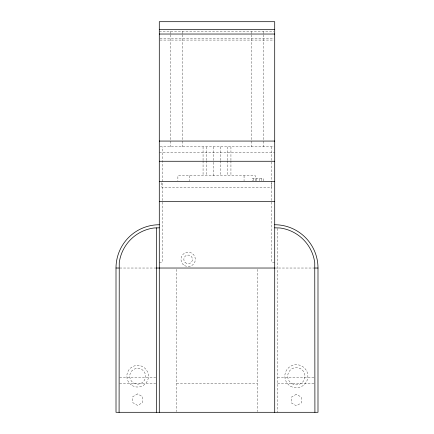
<?xml version="1.0" encoding="UTF-8"?>
<svg xmlns="http://www.w3.org/2000/svg" width="434" height="434" viewBox="0 0 434 434"><rect width="100%" height="100%" fill="white"/><g stroke="black" fill="none" stroke-linecap="round" stroke-linejoin="round"><path stroke-width="0.33" stroke-dasharray="2.17 1.63" d="M159.289 31.422L274.033 31.422M159.967 38.463L274.033 38.463M159.967 40.074L274.033 40.074M159.967 146.838L274.033 146.838M159.289 152.611L274.711 152.611M159.289 262.255L162.175 262.255L162.175 146.838M274.711 262.255L271.825 262.255L271.825 181.038M119.757 268.028L155.942 268.028M274.711 268.028L314.91 268.028M119.562 377.672L155.735 377.672M277.597 377.672L314.438 377.672M119.562 383.444L155.735 383.444M176.605 383.444L257.395 383.444M277.597 383.444L314.438 383.444M277.597 228.496L277.597 412.3M271.825 146.838L271.825 180.36M271.472 181.461L271.472 187.233L161.828 187.233L161.828 181.461M263.34 180.886L263.34 178.58L252.192 178.58L252.192 180.886M263.167 31.422L263.167 34.118M263.167 34.796L263.167 146.838M261.848 178.58L261.848 180.886M259.261 178.58L259.261 180.886M257.395 269.378L257.395 411.627M256.272 178.58L256.272 180.886M255.414 180.821L255.414 175.694L177.88 175.694L177.88 180.821M253.684 178.58L253.684 180.886M251.628 31.422L251.628 34.118M251.628 34.796L251.628 146.838M244.06 175.694L244.06 180.821M230.937 146.838L230.937 160.26M230.937 160.927L230.937 175.694M227.199 146.838L227.199 160.26M227.199 160.927L227.199 175.694M220.732 146.838L220.732 160.26M220.732 160.927L220.732 175.694M213.268 146.838L213.268 161.6M213.268 162.273L213.268 175.694M206.801 146.838L206.801 160.26M206.801 160.927L206.801 175.694M203.063 146.838L203.063 160.26M203.063 160.927L203.063 175.694M189.235 175.694L189.235 180.821M182.372 31.422L182.372 34.118M182.372 34.796L182.372 146.838M176.605 269.378L176.605 411.627M170.833 31.422L170.833 34.118M170.833 34.796L170.833 146.838M137.649 393.904L132.652 396.79L132.652 402.562L137.649 405.448L142.645 402.562L142.645 396.79L137.649 393.904M296.351 394.267L291.355 397.153L291.355 402.92L296.351 405.806L301.348 402.92L301.348 397.153L296.351 394.267M290.579 386.227A11.544 11.544 0 0 0 307.89 376.229A11.544 11.544 0 0 0 290.579 366.236A11.544 11.544 0 0 0 290.579 386.227M292.022 383.727A8.658 8.658 0 0 0 305.004 376.229A8.658 8.658 0 0 0 292.022 368.737A8.658 8.658 0 0 0 292.022 383.727M132.24 385.604A10.823 10.823 0 0 0 148.471 376.229A10.823 10.823 0 0 0 132.24 366.86A10.823 10.823 0 0 0 132.24 385.604M133.683 383.103A7.937 7.937 0 0 0 145.585 376.229A7.937 7.937 0 0 0 133.683 369.361A7.937 7.937 0 0 0 133.683 383.103M185.085 262.429A4.329 4.329 0 0 0 192.327 260.492A4.329 4.329 0 0 0 187.027 255.192A4.329 4.329 0 0 0 185.085 262.429M184.537 265.619A7.215 7.215 0 0 0 195.36 259.369A7.215 7.215 0 0 0 184.537 253.125A7.215 7.215 0 0 0 184.537 265.619"/><path stroke-width="0.65" d="M159.289 227.828L154.021 227.98A40.389 40.389 0 0 0 119.247 262.754L119.09 412.3M159.289 29.42L274.711 29.42M159.289 34.031L274.711 34.031M159.289 141.066L274.711 141.066M159.289 161.264L274.711 161.264M159.289 181.461L274.711 181.461M159.289 201.664L274.711 201.664M274.711 227.828L279.979 227.98A40.389 40.389 0 0 1 314.753 262.754L314.91 412.3M274.711 224.747A43.281 43.281 0 0 1 317.992 268.028L317.992 412.3L116.008 412.3L116.008 268.028L119.09 268.028M156.403 268.028L274.711 268.028M314.91 268.028L317.992 268.028M274.711 412.3L274.711 21.7L159.289 21.7L159.289 412.3M156.403 227.828L156.403 412.3M116.008 268.028A43.281 43.281 0 0 1 159.289 224.747"/></g></svg>
